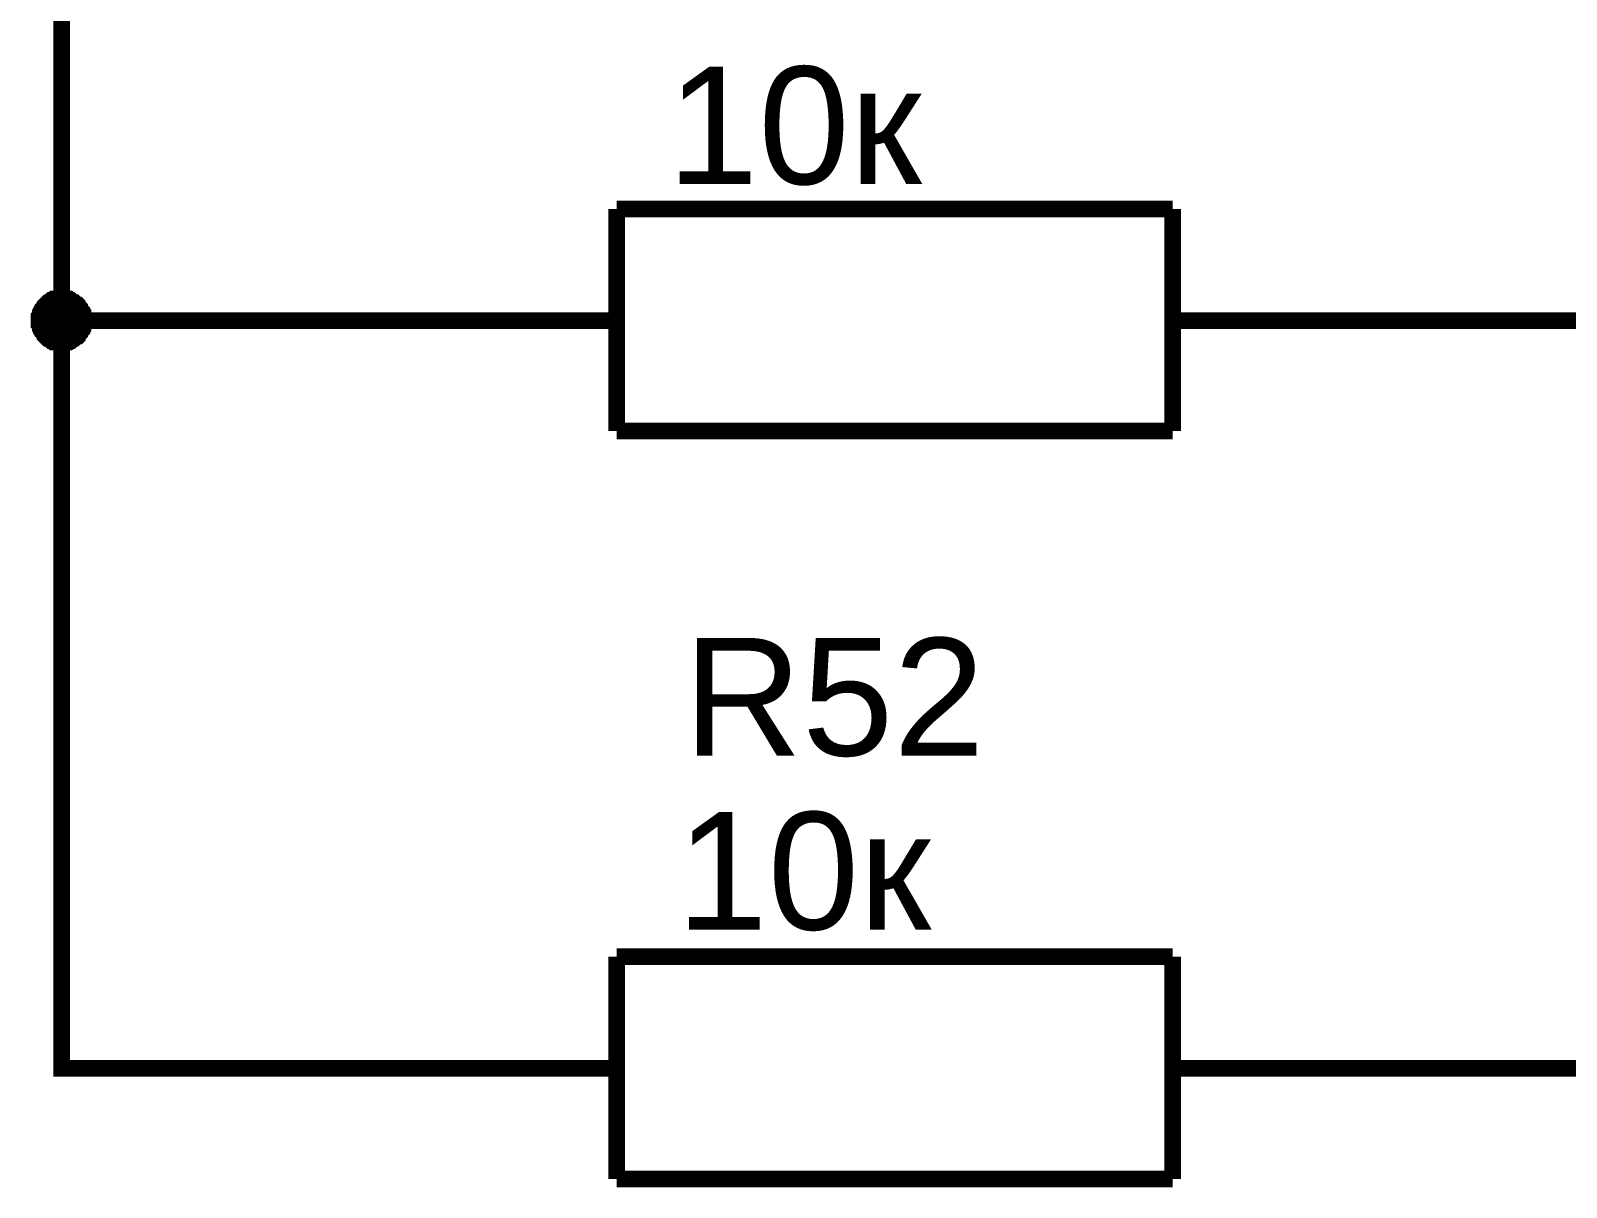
# Model space of a CAD drawing. Header units: millimetres. Extents: x 0 to 594, y 0 to 420.
# Drawn here: x 494.72 to 522.37, y 241.28 to 262.1 of the extents above; entities that cross this region are included whole.
import ezdxf

# ---------------------------------------------------------------- set-up
doc = ezdxf.new("R2010")
doc.units = ezdxf.units.MM
doc.layers.add('Sheet', color=255, linetype='Continuous')
doc.styles.get("Standard").update_dxf_attribs({"font": 'arial.ttf'})

msp = doc.modelspace()

# ---------------------------------------------------------------- linework, layer by layer
at = {"layer": 'Sheet', "color": 0}
for points, const_width in [([(500.277, 243.423), (495.282, 243.423), (495.282, 256.885), (495.282, 270.432)], 0.3), ([(515.284, 258.896), (505.273, 258.896)], 0.3), ([(505.273, 254.896), (505.273, 258.896)], 0.3), ([(515.284, 258.896), (515.284, 254.896)], 0.3), ([(494.774, 256.885), (494.774, 256.907), (494.774, 256.928), (494.774, 256.97), (494.774, 256.991), (494.795, 257.012), (494.795, 257.034), (494.795, 257.055), (494.817, 257.076), (494.817, 257.097), (494.838, 257.118), (494.838, 257.139), (494.859, 257.161), (494.88, 257.182), (494.88, 257.203), (494.901, 257.224), (494.922, 257.245), (494.944, 257.266), (494.944, 257.266), (494.965, 257.288), (494.986, 257.309), (495.007, 257.309), (495.028, 257.33), (495.049, 257.351), (495.071, 257.351), (495.092, 257.372), (495.134, 257.372), (495.155, 257.372), (495.176, 257.393), (495.198, 257.393), (495.219, 257.393), (495.261, 257.393), (495.282, 257.393)], 0.0991), ([(494.774, 256.885), (494.774, 256.907), (494.774, 256.928), (494.774, 256.97), (494.774, 256.991), (494.795, 257.012), (494.795, 257.034), (494.795, 257.055), (494.817, 257.076), (494.817, 257.097), (494.838, 257.118), (494.838, 257.139), (494.859, 257.161), (494.88, 257.182), (494.88, 257.203), (494.901, 257.224), (494.922, 257.245), (494.944, 257.266), (494.944, 257.266), (494.965, 257.288), (494.986, 257.309), (495.007, 257.309), (495.028, 257.33), (495.049, 257.351), (495.071, 257.351), (495.092, 257.372), (495.134, 257.372), (495.155, 257.372), (495.176, 257.393), (495.198, 257.393), (495.219, 257.393), (495.261, 257.393), (495.282, 257.393)], 0.0991), ([(494.774, 256.885), (494.774, 256.907), (494.774, 256.928), (494.774, 256.97), (494.774, 256.991), (494.795, 257.012), (494.795, 257.034), (494.795, 257.055), (494.817, 257.076), (494.817, 257.097), (494.838, 257.118), (494.838, 257.139), (494.859, 257.161), (494.88, 257.182), (494.88, 257.203), (494.901, 257.224), (494.922, 257.245), (494.944, 257.266), (494.944, 257.266), (494.965, 257.288), (494.986, 257.309), (495.007, 257.309), (495.028, 257.33), (495.049, 257.351), (495.071, 257.351), (495.092, 257.372), (495.134, 257.372), (495.155, 257.372), (495.176, 257.393), (495.198, 257.393), (495.219, 257.393), (495.261, 257.393), (495.282, 257.393)], 0.0991), ([(494.774, 256.885), (494.774, 256.907), (494.774, 256.928), (494.774, 256.97), (494.774, 256.991), (494.795, 257.012), (494.795, 257.034), (494.795, 257.055), (494.817, 257.076), (494.817, 257.097), (494.838, 257.118), (494.838, 257.139), (494.859, 257.161), (494.88, 257.182), (494.88, 257.203), (494.901, 257.224), (494.922, 257.245), (494.944, 257.266), (494.944, 257.266), (494.965, 257.288), (494.986, 257.309), (495.007, 257.309), (495.028, 257.33), (495.049, 257.351), (495.071, 257.351), (495.092, 257.372), (495.134, 257.372), (495.155, 257.372), (495.176, 257.393), (495.198, 257.393), (495.219, 257.393), (495.261, 257.393), (495.282, 257.393)], 0.0991), ([(494.774, 256.885), (494.774, 256.907), (494.774, 256.928), (494.774, 256.97), (494.774, 256.991), (494.795, 257.012), (494.795, 257.034), (494.795, 257.055), (494.817, 257.076), (494.817, 257.097), (494.838, 257.118), (494.838, 257.139), (494.859, 257.161), (494.88, 257.182), (494.88, 257.203), (494.901, 257.224), (494.922, 257.245), (494.944, 257.266), (494.944, 257.266), (494.965, 257.288), (494.986, 257.309), (495.007, 257.309), (495.028, 257.33), (495.049, 257.351), (495.071, 257.351), (495.092, 257.372), (495.134, 257.372), (495.155, 257.372), (495.176, 257.393), (495.198, 257.393), (495.219, 257.393), (495.261, 257.393), (495.282, 257.393)], 0.0991), ([(494.774, 256.885), (494.774, 256.907), (494.774, 256.928), (494.774, 256.97), (494.774, 256.991), (494.795, 257.012), (494.795, 257.034), (494.795, 257.055), (494.817, 257.076), (494.817, 257.097), (494.838, 257.118), (494.838, 257.139), (494.859, 257.161), (494.88, 257.182), (494.88, 257.203), (494.901, 257.224), (494.922, 257.245), (494.944, 257.266), (494.944, 257.266), (494.965, 257.288), (494.986, 257.309), (495.007, 257.309), (495.028, 257.33), (495.049, 257.351), (495.071, 257.351), (495.092, 257.372), (495.134, 257.372), (495.155, 257.372), (495.176, 257.393), (495.198, 257.393), (495.219, 257.393), (495.261, 257.393), (495.282, 257.393)], 0.0991), ([(494.774, 256.885), (494.774, 256.907), (494.774, 256.928), (494.774, 256.97), (494.774, 256.991), (494.795, 257.012), (494.795, 257.034), (494.795, 257.055), (494.817, 257.076), (494.817, 257.097), (494.838, 257.118), (494.838, 257.139), (494.859, 257.161), (494.88, 257.182), (494.88, 257.203), (494.901, 257.224), (494.922, 257.245), (494.944, 257.266), (494.944, 257.266), (494.965, 257.288), (494.986, 257.309), (495.007, 257.309), (495.028, 257.33), (495.049, 257.351), (495.071, 257.351), (495.092, 257.372), (495.134, 257.372), (495.155, 257.372), (495.176, 257.393), (495.198, 257.393), (495.219, 257.393), (495.261, 257.393), (495.282, 257.393)], 0.0991), ([(494.774, 256.885), (494.774, 256.907), (494.774, 256.928), (494.774, 256.97), (494.774, 256.991), (494.795, 257.012), (494.795, 257.034), (494.795, 257.055), (494.817, 257.076), (494.817, 257.097), (494.838, 257.118), (494.838, 257.139), (494.859, 257.161), (494.88, 257.182), (494.88, 257.203), (494.901, 257.224), (494.922, 257.245), (494.944, 257.266), (494.944, 257.266), (494.965, 257.288), (494.986, 257.309), (495.007, 257.309), (495.028, 257.33), (495.049, 257.351), (495.071, 257.351), (495.092, 257.372), (495.134, 257.372), (495.155, 257.372), (495.176, 257.393), (495.198, 257.393), (495.219, 257.393), (495.261, 257.393), (495.282, 257.393)], 0.0991), ([(495.282, 257.393), (495.282, 257.393)], 0.0991), ([(495.282, 257.393), (495.303, 257.393), (495.325, 257.393), (495.367, 257.393), (495.388, 257.393), (495.409, 257.372), (495.43, 257.372), (495.452, 257.372), (495.473, 257.351), (495.494, 257.351), (495.515, 257.33), (495.536, 257.309), (495.557, 257.309), (495.579, 257.288), (495.6, 257.266), (495.621, 257.266), (495.642, 257.245), (495.663, 257.224), (495.663, 257.203), (495.684, 257.182), (495.706, 257.161), (495.706, 257.139), (495.727, 257.118), (495.748, 257.097), (495.748, 257.076), (495.769, 257.055), (495.769, 257.034), (495.769, 257.012), (495.79, 256.991), (495.79, 256.97), (495.79, 256.928), (495.79, 256.907), (495.79, 256.885)], 0.0991), ([(495.282, 257.393), (495.282, 257.393)], 0.0991), ([(495.282, 257.393), (495.303, 257.393), (495.325, 257.393), (495.367, 257.393), (495.388, 257.393), (495.409, 257.372), (495.43, 257.372), (495.452, 257.372), (495.473, 257.351), (495.494, 257.351), (495.515, 257.33), (495.536, 257.309), (495.557, 257.309), (495.579, 257.288), (495.6, 257.266), (495.621, 257.266), (495.642, 257.245), (495.663, 257.224), (495.663, 257.203), (495.684, 257.182), (495.706, 257.161), (495.706, 257.139), (495.727, 257.118), (495.748, 257.097), (495.748, 257.076), (495.769, 257.055), (495.769, 257.034), (495.769, 257.012), (495.79, 256.991), (495.79, 256.97), (495.79, 256.928), (495.79, 256.907), (495.79, 256.885)], 0.0991), ([(495.282, 257.393), (495.282, 257.393)], 0.0991), ([(495.282, 257.393), (495.303, 257.393), (495.325, 257.393), (495.367, 257.393), (495.388, 257.393), (495.409, 257.372), (495.43, 257.372), (495.452, 257.372), (495.473, 257.351), (495.494, 257.351), (495.515, 257.33), (495.536, 257.309), (495.557, 257.309), (495.579, 257.288), (495.6, 257.266), (495.621, 257.266), (495.642, 257.245), (495.663, 257.224), (495.663, 257.203), (495.684, 257.182), (495.706, 257.161), (495.706, 257.139), (495.727, 257.118), (495.748, 257.097), (495.748, 257.076), (495.769, 257.055), (495.769, 257.034), (495.769, 257.012), (495.79, 256.991), (495.79, 256.97), (495.79, 256.928), (495.79, 256.907), (495.79, 256.885)], 0.0991), ([(495.282, 257.393), (495.282, 257.393)], 0.0991), ([(495.282, 257.393), (495.303, 257.393), (495.325, 257.393), (495.367, 257.393), (495.388, 257.393), (495.409, 257.372), (495.43, 257.372), (495.452, 257.372), (495.473, 257.351), (495.494, 257.351), (495.515, 257.33), (495.536, 257.309), (495.557, 257.309), (495.579, 257.288), (495.6, 257.266), (495.621, 257.266), (495.642, 257.245), (495.663, 257.224), (495.663, 257.203), (495.684, 257.182), (495.706, 257.161), (495.706, 257.139), (495.727, 257.118), (495.748, 257.097), (495.748, 257.076), (495.769, 257.055), (495.769, 257.034), (495.769, 257.012), (495.79, 256.991), (495.79, 256.97), (495.79, 256.928), (495.79, 256.907), (495.79, 256.885)], 0.0991), ([(495.282, 257.393), (495.282, 257.393)], 0.0991), ([(495.282, 257.393), (495.303, 257.393), (495.325, 257.393), (495.367, 257.393), (495.388, 257.393), (495.409, 257.372), (495.43, 257.372), (495.452, 257.372), (495.473, 257.351), (495.494, 257.351), (495.515, 257.33), (495.536, 257.309), (495.557, 257.309), (495.579, 257.288), (495.6, 257.266), (495.621, 257.266), (495.642, 257.245), (495.663, 257.224), (495.663, 257.203), (495.684, 257.182), (495.706, 257.161), (495.706, 257.139), (495.727, 257.118), (495.748, 257.097), (495.748, 257.076), (495.769, 257.055), (495.769, 257.034), (495.769, 257.012), (495.79, 256.991), (495.79, 256.97), (495.79, 256.928), (495.79, 256.907), (495.79, 256.885)], 0.0991), ([(495.282, 257.393), (495.282, 257.393)], 0.0991), ([(495.282, 257.393), (495.303, 257.393), (495.325, 257.393), (495.367, 257.393), (495.388, 257.393), (495.409, 257.372), (495.43, 257.372), (495.452, 257.372), (495.473, 257.351), (495.494, 257.351), (495.515, 257.33), (495.536, 257.309), (495.557, 257.309), (495.579, 257.288), (495.6, 257.266), (495.621, 257.266), (495.642, 257.245), (495.663, 257.224), (495.663, 257.203), (495.684, 257.182), (495.706, 257.161), (495.706, 257.139), (495.727, 257.118), (495.748, 257.097), (495.748, 257.076), (495.769, 257.055), (495.769, 257.034), (495.769, 257.012), (495.79, 256.991), (495.79, 256.97), (495.79, 256.928), (495.79, 256.907), (495.79, 256.885)], 0.0991), ([(495.282, 257.393), (495.282, 257.393)], 0.0991), ([(495.282, 257.393), (495.303, 257.393), (495.325, 257.393), (495.367, 257.393), (495.388, 257.393), (495.409, 257.372), (495.43, 257.372), (495.452, 257.372), (495.473, 257.351), (495.494, 257.351), (495.515, 257.33), (495.536, 257.309), (495.557, 257.309), (495.579, 257.288), (495.6, 257.266), (495.621, 257.266), (495.642, 257.245), (495.663, 257.224), (495.663, 257.203), (495.684, 257.182), (495.706, 257.161), (495.706, 257.139), (495.727, 257.118), (495.748, 257.097), (495.748, 257.076), (495.769, 257.055), (495.769, 257.034), (495.769, 257.012), (495.79, 256.991), (495.79, 256.97), (495.79, 256.928), (495.79, 256.907), (495.79, 256.885)], 0.0991), ([(495.282, 257.393), (495.282, 257.393)], 0.0991), ([(495.282, 257.393), (495.303, 257.393), (495.325, 257.393), (495.367, 257.393), (495.388, 257.393), (495.409, 257.372), (495.43, 257.372), (495.452, 257.372), (495.473, 257.351), (495.494, 257.351), (495.515, 257.33), (495.536, 257.309), (495.557, 257.309), (495.579, 257.288), (495.6, 257.266), (495.621, 257.266), (495.642, 257.245), (495.663, 257.224), (495.663, 257.203), (495.684, 257.182), (495.706, 257.161), (495.706, 257.139), (495.727, 257.118), (495.748, 257.097), (495.748, 257.076), (495.769, 257.055), (495.769, 257.034), (495.769, 257.012), (495.79, 256.991), (495.79, 256.97), (495.79, 256.928), (495.79, 256.907), (495.79, 256.885)], 0.0991), ([(495.282, 256.377), (495.261, 256.377), (495.219, 256.377), (495.198, 256.377), (495.176, 256.377), (495.155, 256.399), (495.134, 256.399), (495.092, 256.399), (495.071, 256.42), (495.049, 256.42), (495.028, 256.441), (495.007, 256.462), (494.986, 256.462), (494.965, 256.483), (494.944, 256.504), (494.944, 256.504), (494.922, 256.526), (494.901, 256.547), (494.88, 256.568), (494.88, 256.589), (494.859, 256.61), (494.838, 256.631), (494.838, 256.653), (494.817, 256.674), (494.817, 256.695), (494.795, 256.716), (494.795, 256.737), (494.795, 256.758), (494.774, 256.78), (494.774, 256.801), (494.774, 256.843), (494.774, 256.864), (494.774, 256.885)], 0.0991), ([(494.774, 256.885), (494.774, 256.885)], 0.0991), ([(495.282, 256.377), (495.261, 256.377), (495.219, 256.377), (495.198, 256.377), (495.176, 256.377), (495.155, 256.399), (495.134, 256.399), (495.092, 256.399), (495.071, 256.42), (495.049, 256.42), (495.028, 256.441), (495.007, 256.462), (494.986, 256.462), (494.965, 256.483), (494.944, 256.504), (494.944, 256.504), (494.922, 256.526), (494.901, 256.547), (494.88, 256.568), (494.88, 256.589), (494.859, 256.61), (494.838, 256.631), (494.838, 256.653), (494.817, 256.674), (494.817, 256.695), (494.795, 256.716), (494.795, 256.737), (494.795, 256.758), (494.774, 256.78), (494.774, 256.801), (494.774, 256.843), (494.774, 256.864), (494.774, 256.885)], 0.0991), ([(494.774, 256.885), (494.774, 256.885)], 0.0991), ([(495.282, 256.377), (495.261, 256.377), (495.219, 256.377), (495.198, 256.377), (495.176, 256.377), (495.155, 256.399), (495.134, 256.399), (495.092, 256.399), (495.071, 256.42), (495.049, 256.42), (495.028, 256.441), (495.007, 256.462), (494.986, 256.462), (494.965, 256.483), (494.944, 256.504), (494.944, 256.504), (494.922, 256.526), (494.901, 256.547), (494.88, 256.568), (494.88, 256.589), (494.859, 256.61), (494.838, 256.631), (494.838, 256.653), (494.817, 256.674), (494.817, 256.695), (494.795, 256.716), (494.795, 256.737), (494.795, 256.758), (494.774, 256.78), (494.774, 256.801), (494.774, 256.843), (494.774, 256.864), (494.774, 256.885)], 0.0991), ([(494.774, 256.885), (494.774, 256.885)], 0.0991), ([(495.282, 256.377), (495.261, 256.377), (495.219, 256.377), (495.198, 256.377), (495.176, 256.377), (495.155, 256.399), (495.134, 256.399), (495.092, 256.399), (495.071, 256.42), (495.049, 256.42), (495.028, 256.441), (495.007, 256.462), (494.986, 256.462), (494.965, 256.483), (494.944, 256.504), (494.944, 256.504), (494.922, 256.526), (494.901, 256.547), (494.88, 256.568), (494.88, 256.589), (494.859, 256.61), (494.838, 256.631), (494.838, 256.653), (494.817, 256.674), (494.817, 256.695), (494.795, 256.716), (494.795, 256.737), (494.795, 256.758), (494.774, 256.78), (494.774, 256.801), (494.774, 256.843), (494.774, 256.864), (494.774, 256.885)], 0.0991), ([(494.774, 256.885), (494.774, 256.885)], 0.0991), ([(495.282, 256.377), (495.261, 256.377), (495.219, 256.377), (495.198, 256.377), (495.176, 256.377), (495.155, 256.399), (495.134, 256.399), (495.092, 256.399), (495.071, 256.42), (495.049, 256.42), (495.028, 256.441), (495.007, 256.462), (494.986, 256.462), (494.965, 256.483), (494.944, 256.504), (494.944, 256.504), (494.922, 256.526), (494.901, 256.547), (494.88, 256.568), (494.88, 256.589), (494.859, 256.61), (494.838, 256.631), (494.838, 256.653), (494.817, 256.674), (494.817, 256.695), (494.795, 256.716), (494.795, 256.737), (494.795, 256.758), (494.774, 256.78), (494.774, 256.801), (494.774, 256.843), (494.774, 256.864), (494.774, 256.885)], 0.0991), ([(494.774, 256.885), (494.774, 256.885)], 0.0991), ([(495.282, 256.377), (495.261, 256.377), (495.219, 256.377), (495.198, 256.377), (495.176, 256.377), (495.155, 256.399), (495.134, 256.399), (495.092, 256.399), (495.071, 256.42), (495.049, 256.42), (495.028, 256.441), (495.007, 256.462), (494.986, 256.462), (494.965, 256.483), (494.944, 256.504), (494.944, 256.504), (494.922, 256.526), (494.901, 256.547), (494.88, 256.568), (494.88, 256.589), (494.859, 256.61), (494.838, 256.631), (494.838, 256.653), (494.817, 256.674), (494.817, 256.695), (494.795, 256.716), (494.795, 256.737), (494.795, 256.758), (494.774, 256.78), (494.774, 256.801), (494.774, 256.843), (494.774, 256.864), (494.774, 256.885)], 0.0991), ([(494.774, 256.885), (494.774, 256.885)], 0.0991), ([(495.282, 256.377), (495.261, 256.377), (495.219, 256.377), (495.198, 256.377), (495.176, 256.377), (495.155, 256.399), (495.134, 256.399), (495.092, 256.399), (495.071, 256.42), (495.049, 256.42), (495.028, 256.441), (495.007, 256.462), (494.986, 256.462), (494.965, 256.483), (494.944, 256.504), (494.944, 256.504), (494.922, 256.526), (494.901, 256.547), (494.88, 256.568), (494.88, 256.589), (494.859, 256.61), (494.838, 256.631), (494.838, 256.653), (494.817, 256.674), (494.817, 256.695), (494.795, 256.716), (494.795, 256.737), (494.795, 256.758), (494.774, 256.78), (494.774, 256.801), (494.774, 256.843), (494.774, 256.864), (494.774, 256.885)], 0.0991), ([(494.774, 256.885), (494.774, 256.885)], 0.0991), ([(495.282, 256.377), (495.261, 256.377), (495.219, 256.377), (495.198, 256.377), (495.176, 256.377), (495.155, 256.399), (495.134, 256.399), (495.092, 256.399), (495.071, 256.42), (495.049, 256.42), (495.028, 256.441), (495.007, 256.462), (494.986, 256.462), (494.965, 256.483), (494.944, 256.504), (494.944, 256.504), (494.922, 256.526), (494.901, 256.547), (494.88, 256.568), (494.88, 256.589), (494.859, 256.61), (494.838, 256.631), (494.838, 256.653), (494.817, 256.674), (494.817, 256.695), (494.795, 256.716), (494.795, 256.737), (494.795, 256.758), (494.774, 256.78), (494.774, 256.801), (494.774, 256.843), (494.774, 256.864), (494.774, 256.885)], 0.0991), ([(494.774, 256.885), (494.774, 256.885)], 0.0991), ([(500.277, 256.885), (495.282, 256.885)], 0.3), ([(495.79, 256.885), (495.79, 256.864), (495.79, 256.843), (495.79, 256.801), (495.79, 256.78), (495.769, 256.758), (495.769, 256.737), (495.769, 256.716), (495.748, 256.695), (495.748, 256.674), (495.727, 256.653), (495.706, 256.631), (495.706, 256.61), (495.684, 256.589), (495.663, 256.568), (495.663, 256.547), (495.642, 256.526), (495.621, 256.504), (495.6, 256.504), (495.579, 256.483), (495.557, 256.462), (495.536, 256.462), (495.515, 256.441), (495.494, 256.42), (495.473, 256.42), (495.452, 256.399), (495.43, 256.399), (495.409, 256.399), (495.388, 256.377), (495.367, 256.377), (495.325, 256.377), (495.303, 256.377), (495.282, 256.377)], 0.0991), ([(495.79, 256.885), (495.79, 256.864), (495.79, 256.843), (495.79, 256.801), (495.79, 256.78), (495.769, 256.758), (495.769, 256.737), (495.769, 256.716), (495.748, 256.695), (495.748, 256.674), (495.727, 256.653), (495.706, 256.631), (495.706, 256.61), (495.684, 256.589), (495.663, 256.568), (495.663, 256.547), (495.642, 256.526), (495.621, 256.504), (495.6, 256.504), (495.579, 256.483), (495.557, 256.462), (495.536, 256.462), (495.515, 256.441), (495.494, 256.42), (495.473, 256.42), (495.452, 256.399), (495.43, 256.399), (495.409, 256.399), (495.388, 256.377), (495.367, 256.377), (495.325, 256.377), (495.303, 256.377), (495.282, 256.377)], 0.0991), ([(495.79, 256.885), (495.79, 256.864), (495.79, 256.843), (495.79, 256.801), (495.79, 256.78), (495.769, 256.758), (495.769, 256.737), (495.769, 256.716), (495.748, 256.695), (495.748, 256.674), (495.727, 256.653), (495.706, 256.631), (495.706, 256.61), (495.684, 256.589), (495.663, 256.568), (495.663, 256.547), (495.642, 256.526), (495.621, 256.504), (495.6, 256.504), (495.579, 256.483), (495.557, 256.462), (495.536, 256.462), (495.515, 256.441), (495.494, 256.42), (495.473, 256.42), (495.452, 256.399), (495.43, 256.399), (495.409, 256.399), (495.388, 256.377), (495.367, 256.377), (495.325, 256.377), (495.303, 256.377), (495.282, 256.377)], 0.0991), ([(495.79, 256.885), (495.79, 256.864), (495.79, 256.843), (495.79, 256.801), (495.79, 256.78), (495.769, 256.758), (495.769, 256.737), (495.769, 256.716), (495.748, 256.695), (495.748, 256.674), (495.727, 256.653), (495.706, 256.631), (495.706, 256.61), (495.684, 256.589), (495.663, 256.568), (495.663, 256.547), (495.642, 256.526), (495.621, 256.504), (495.6, 256.504), (495.579, 256.483), (495.557, 256.462), (495.536, 256.462), (495.515, 256.441), (495.494, 256.42), (495.473, 256.42), (495.452, 256.399), (495.43, 256.399), (495.409, 256.399), (495.388, 256.377), (495.367, 256.377), (495.325, 256.377), (495.303, 256.377), (495.282, 256.377)], 0.0991), ([(495.79, 256.885), (495.79, 256.864), (495.79, 256.843), (495.79, 256.801), (495.79, 256.78), (495.769, 256.758), (495.769, 256.737), (495.769, 256.716), (495.748, 256.695), (495.748, 256.674), (495.727, 256.653), (495.706, 256.631), (495.706, 256.61), (495.684, 256.589), (495.663, 256.568), (495.663, 256.547), (495.642, 256.526), (495.621, 256.504), (495.6, 256.504), (495.579, 256.483), (495.557, 256.462), (495.536, 256.462), (495.515, 256.441), (495.494, 256.42), (495.473, 256.42), (495.452, 256.399), (495.43, 256.399), (495.409, 256.399), (495.388, 256.377), (495.367, 256.377), (495.325, 256.377), (495.303, 256.377), (495.282, 256.377)], 0.0991), ([(495.79, 256.885), (495.79, 256.864), (495.79, 256.843), (495.79, 256.801), (495.79, 256.78), (495.769, 256.758), (495.769, 256.737), (495.769, 256.716), (495.748, 256.695), (495.748, 256.674), (495.727, 256.653), (495.706, 256.631), (495.706, 256.61), (495.684, 256.589), (495.663, 256.568), (495.663, 256.547), (495.642, 256.526), (495.621, 256.504), (495.6, 256.504), (495.579, 256.483), (495.557, 256.462), (495.536, 256.462), (495.515, 256.441), (495.494, 256.42), (495.473, 256.42), (495.452, 256.399), (495.43, 256.399), (495.409, 256.399), (495.388, 256.377), (495.367, 256.377), (495.325, 256.377), (495.303, 256.377), (495.282, 256.377)], 0.0991), ([(495.79, 256.885), (495.79, 256.864), (495.79, 256.843), (495.79, 256.801), (495.79, 256.78), (495.769, 256.758), (495.769, 256.737), (495.769, 256.716), (495.748, 256.695), (495.748, 256.674), (495.727, 256.653), (495.706, 256.631), (495.706, 256.61), (495.684, 256.589), (495.663, 256.568), (495.663, 256.547), (495.642, 256.526), (495.621, 256.504), (495.6, 256.504), (495.579, 256.483), (495.557, 256.462), (495.536, 256.462), (495.515, 256.441), (495.494, 256.42), (495.473, 256.42), (495.452, 256.399), (495.43, 256.399), (495.409, 256.399), (495.388, 256.377), (495.367, 256.377), (495.325, 256.377), (495.303, 256.377), (495.282, 256.377)], 0.0991), ([(495.79, 256.885), (495.79, 256.864), (495.79, 256.843), (495.79, 256.801), (495.79, 256.78), (495.769, 256.758), (495.769, 256.737), (495.769, 256.716), (495.748, 256.695), (495.748, 256.674), (495.727, 256.653), (495.706, 256.631), (495.706, 256.61), (495.684, 256.589), (495.663, 256.568), (495.663, 256.547), (495.642, 256.526), (495.621, 256.504), (495.6, 256.504), (495.579, 256.483), (495.557, 256.462), (495.536, 256.462), (495.515, 256.441), (495.494, 256.42), (495.473, 256.42), (495.452, 256.399), (495.43, 256.399), (495.409, 256.399), (495.388, 256.377), (495.367, 256.377), (495.325, 256.377), (495.303, 256.377), (495.282, 256.377)], 0.0991), ([(495.79, 256.885), (495.79, 256.885), (495.79, 256.885), (495.79, 256.885), (495.79, 256.885), (495.79, 256.885), (495.79, 256.885), (495.79, 256.885), (495.79, 256.885), (495.79, 256.885), (495.79, 256.885), (495.79, 256.885), (495.79, 256.885), (495.79, 256.885), (495.79, 256.885), (495.79, 256.885), (495.79, 256.885), (495.79, 256.885), (495.79, 256.885), (495.79, 256.885), (495.79, 256.885), (495.79, 256.885), (495.79, 256.885), (495.79, 256.885), (495.79, 256.885), (495.79, 256.885), (495.79, 256.885), (495.79, 256.885), (495.79, 256.885), (495.79, 256.885), (495.79, 256.885), (495.79, 256.885), (495.79, 256.885)], 0.0991), ([(495.79, 256.885), (495.79, 256.885)], 0.0991), ([(495.79, 256.885), (495.79, 256.885), (495.79, 256.885), (495.79, 256.885), (495.79, 256.885), (495.79, 256.885), (495.79, 256.885), (495.79, 256.885), (495.79, 256.885), (495.79, 256.885), (495.79, 256.885), (495.79, 256.885), (495.79, 256.885), (495.79, 256.885), (495.79, 256.885), (495.79, 256.885), (495.79, 256.885), (495.79, 256.885), (495.79, 256.885), (495.79, 256.885), (495.79, 256.885), (495.79, 256.885), (495.79, 256.885), (495.79, 256.885), (495.79, 256.885), (495.79, 256.885), (495.79, 256.885), (495.79, 256.885), (495.79, 256.885), (495.79, 256.885), (495.79, 256.885), (495.79, 256.885), (495.79, 256.885)], 0.0991), ([(495.79, 256.885), (495.79, 256.885)], 0.0991), ([(495.79, 256.885), (495.79, 256.885), (495.79, 256.885), (495.79, 256.885), (495.79, 256.885), (495.79, 256.885), (495.79, 256.885), (495.79, 256.885), (495.79, 256.885), (495.79, 256.885), (495.79, 256.885), (495.79, 256.885), (495.79, 256.885), (495.79, 256.885), (495.79, 256.885), (495.79, 256.885), (495.79, 256.885), (495.79, 256.885), (495.79, 256.885), (495.79, 256.885), (495.79, 256.885), (495.79, 256.885), (495.79, 256.885), (495.79, 256.885), (495.79, 256.885), (495.79, 256.885), (495.79, 256.885), (495.79, 256.885), (495.79, 256.885), (495.79, 256.885), (495.79, 256.885), (495.79, 256.885), (495.79, 256.885)], 0.0991), ([(495.79, 256.885), (495.79, 256.885)], 0.0991), ([(495.79, 256.885), (495.79, 256.885), (495.79, 256.885), (495.79, 256.885), (495.79, 256.885), (495.79, 256.885), (495.79, 256.885), (495.79, 256.885), (495.79, 256.885), (495.79, 256.885), (495.79, 256.885), (495.79, 256.885), (495.79, 256.885), (495.79, 256.885), (495.79, 256.885), (495.79, 256.885), (495.79, 256.885), (495.79, 256.885), (495.79, 256.885), (495.79, 256.885), (495.79, 256.885), (495.79, 256.885), (495.79, 256.885), (495.79, 256.885), (495.79, 256.885), (495.79, 256.885), (495.79, 256.885), (495.79, 256.885), (495.79, 256.885), (495.79, 256.885), (495.79, 256.885), (495.79, 256.885), (495.79, 256.885)], 0.0991), ([(495.79, 256.885), (495.79, 256.885)], 0.0991), ([(495.79, 256.885), (495.79, 256.885), (495.79, 256.885), (495.79, 256.885), (495.79, 256.885), (495.79, 256.885), (495.79, 256.885), (495.79, 256.885), (495.79, 256.885), (495.79, 256.885), (495.79, 256.885), (495.79, 256.885), (495.79, 256.885), (495.79, 256.885), (495.79, 256.885), (495.79, 256.885), (495.79, 256.885), (495.79, 256.885), (495.79, 256.885), (495.79, 256.885), (495.79, 256.885), (495.79, 256.885), (495.79, 256.885), (495.79, 256.885), (495.79, 256.885), (495.79, 256.885), (495.79, 256.885), (495.79, 256.885), (495.79, 256.885), (495.79, 256.885), (495.79, 256.885), (495.79, 256.885), (495.79, 256.885)], 0.0991), ([(495.79, 256.885), (495.79, 256.885)], 0.0991), ([(495.79, 256.885), (495.79, 256.885), (495.79, 256.885), (495.79, 256.885), (495.79, 256.885), (495.79, 256.885), (495.79, 256.885), (495.79, 256.885), (495.79, 256.885), (495.79, 256.885), (495.79, 256.885), (495.79, 256.885), (495.79, 256.885), (495.79, 256.885), (495.79, 256.885), (495.79, 256.885), (495.79, 256.885), (495.79, 256.885), (495.79, 256.885), (495.79, 256.885), (495.79, 256.885), (495.79, 256.885), (495.79, 256.885), (495.79, 256.885), (495.79, 256.885), (495.79, 256.885), (495.79, 256.885), (495.79, 256.885), (495.79, 256.885), (495.79, 256.885), (495.79, 256.885), (495.79, 256.885), (495.79, 256.885)], 0.0991), ([(495.79, 256.885), (495.79, 256.885)], 0.0991), ([(495.79, 256.885), (495.79, 256.885), (495.79, 256.885), (495.79, 256.885), (495.79, 256.885), (495.79, 256.885), (495.79, 256.885), (495.79, 256.885), (495.79, 256.885), (495.79, 256.885), (495.79, 256.885), (495.79, 256.885), (495.79, 256.885), (495.79, 256.885), (495.79, 256.885), (495.79, 256.885), (495.79, 256.885), (495.79, 256.885), (495.79, 256.885), (495.79, 256.885), (495.79, 256.885), (495.79, 256.885), (495.79, 256.885), (495.79, 256.885), (495.79, 256.885), (495.79, 256.885), (495.79, 256.885), (495.79, 256.885), (495.79, 256.885), (495.79, 256.885), (495.79, 256.885), (495.79, 256.885), (495.79, 256.885)], 0.0991), ([(495.79, 256.885), (495.79, 256.885)], 0.0991), ([(495.79, 256.885), (495.79, 256.885), (495.79, 256.885), (495.79, 256.885), (495.79, 256.885), (495.79, 256.885), (495.79, 256.885), (495.79, 256.885), (495.79, 256.885), (495.79, 256.885), (495.79, 256.885), (495.79, 256.885), (495.79, 256.885), (495.79, 256.885), (495.79, 256.885), (495.79, 256.885), (495.79, 256.885), (495.79, 256.885), (495.79, 256.885), (495.79, 256.885), (495.79, 256.885), (495.79, 256.885), (495.79, 256.885), (495.79, 256.885), (495.79, 256.885), (495.79, 256.885), (495.79, 256.885), (495.79, 256.885), (495.79, 256.885), (495.79, 256.885), (495.79, 256.885), (495.79, 256.885), (495.79, 256.885)], 0.0991), ([(495.79, 256.885), (495.79, 256.885)], 0.0991), ([(500.277, 256.885), (505.273, 256.885)], 0.3), ([(505.273, 256.885), (500.277, 256.885)], 0.3), ([(515.284, 256.885), (520.279, 256.885)], 0.3), ([(515.284, 256.885), (520.279, 256.885)], 0.3), ([(520.279, 256.885), (537.275, 256.885)], 0.3), ([(505.273, 254.896), (515.284, 254.896)], 0.3), ([(515.284, 245.434), (505.273, 245.434)], 0.3), ([(505.273, 241.433), (505.273, 245.434)], 0.3), ([(515.284, 245.434), (515.284, 241.433)], 0.3), ([(500.277, 243.423), (505.273, 243.423)], 0.3), ([(505.273, 243.423), (500.277, 243.423)], 0.3), ([(515.284, 243.423), (520.279, 243.423)], 0.3), ([(515.284, 243.423), (520.279, 243.423)], 0.3), ([(520.279, 243.423), (537.275, 243.423)], 0.3), ([(505.273, 241.433), (515.284, 241.433)], 0.3)]:
    msp.add_lwpolyline(points, dxfattribs=dict(at, const_width=const_width))
at = {"layer": 'Sheet', "color": 0, "const_width": 0.508}
msp.add_lwpolyline([(495.025, 256.9, 1), (495.533, 256.9, 1)], format="xyb", close=True, dxfattribs=at)

# ---------------------------------------------------------------- texts
at = {"layer": 'Sheet', "color": 0}
for s, p in [('10к', (506.183, 259.341)), ('R52', (506.479, 249.054)), ('10к', (506.352, 245.921))]:
    msp.add_text(s, height=2.1167, dxfattribs=at).set_placement(p)

doc.saveas('drawing.dxf')
